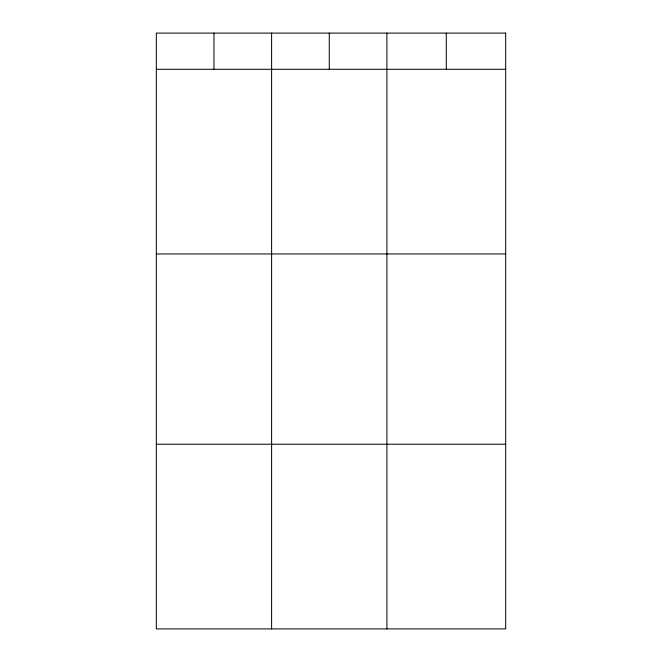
<?xml version="1.0" encoding="UTF-8"?>
<svg xmlns="http://www.w3.org/2000/svg" width="662" height="662" viewBox="0 0 662 662"><rect width="100%" height="100%" fill="white"/><g stroke="black" fill="none" stroke-linecap="round" stroke-linejoin="round"><path stroke-width="0.99" d="M156.323 69.287L505.677 69.287M156.323 253.96L505.677 253.96M156.323 444.227L505.677 444.227M446.287 33.1L446.287 69.287M386.898 33.1L386.898 628.9M329.254 33.1L329.254 69.287M271.61 33.1L271.61 628.9M213.967 33.1L213.967 69.287M505.677 33.1L156.323 33.1L156.323 628.9L505.677 628.9L505.677 33.1"/></g></svg>
